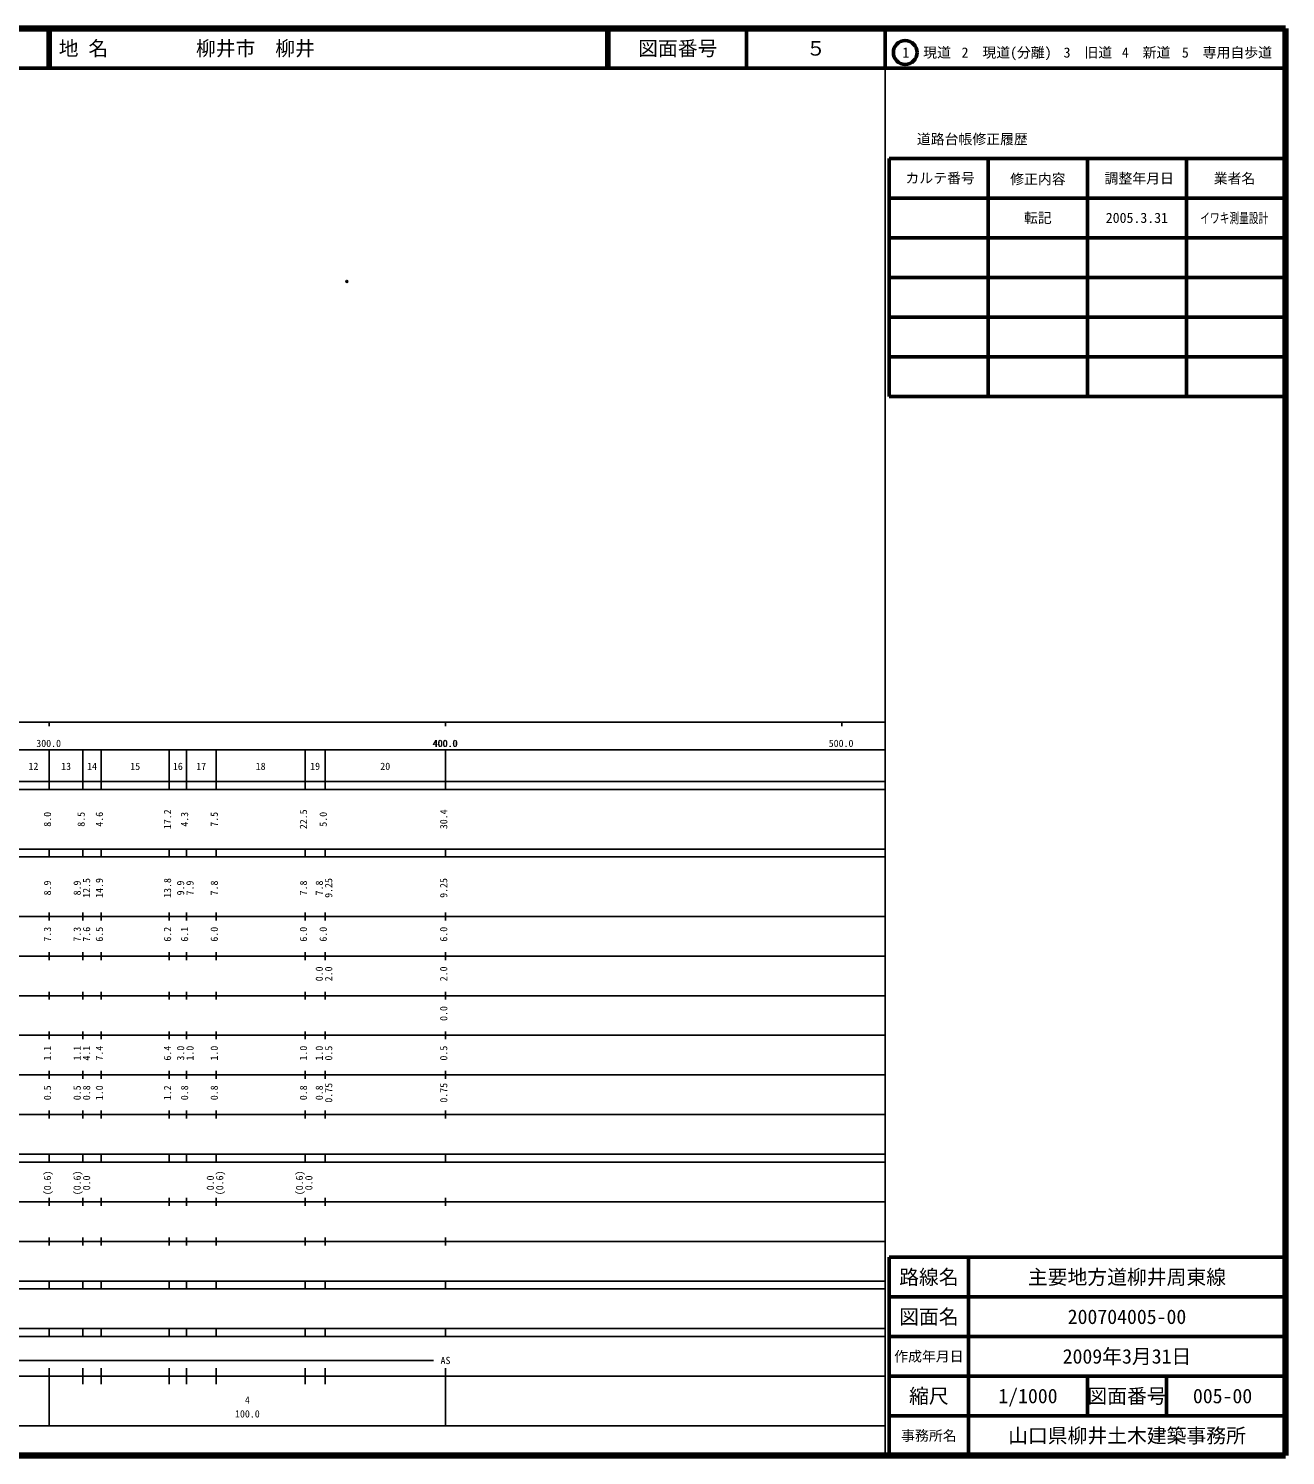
# Model space of a CAD drawing. Units: millimetres on the paper. Extents: x 40 to 680, y 20 to 380.
# Drawn here: x 362.8 to 680, y 20 to 380 of the extents above; entities that cross this region are included whole.
import ezdxf
from ezdxf.enums import TextEntityAlignment as Align

# ---------------------------------------------------------------- set-up
doc = ezdxf.new("R2010")
doc.units = ezdxf.units.MM
doc.header["$PDMODE"] = 32
doc.header["$PDSIZE"] = 0.5
doc.layers.add('M-OTRS', color=6, linetype='Continuous')
doc.layers.add('M-TTL-TXT', color=7, linetype='Continuous')
for name, color, linetype, lineweight in [('M-TTL', 2, 'Continuous', 140), ('M-TTL-BAND', 7, 'Continuous', 25), ('M-TTL-FRAM', 2, 'Continuous', 50), ('M-TTL-LINE', 7, 'Continuous', 50)]:
    doc.layers.add(name, color=color, linetype=linetype, lineweight=lineweight)
doc.styles.add('ＭＳ ゴシック', font='')
doc.styles.get('ＭＳ ゴシック').set_extended_font_data('MS Gothic')

msp = doc.modelspace()

# ---------------------------------------------------------------- linework, layer by layer
at = {"layer": 'M-OTRS'}
msp.add_point((443.122, 316.189), dxfattribs=at)
at = {"layer": 'M-TTL'}
for p, q in [((680, 380), (40, 380)), ((680, 20), (680, 380)), ((40, 20), (680, 20))]:
    msp.add_line(p, q, dxfattribs=at)
at = {"layer": 'M-TTL-BAND'}
for p, q in [((579, 20), (579, 370)), ((40, 205), (579, 205)), ((368, 205), (368, 204)), ((468, 205), (468, 204)), ((568, 205), (568, 204)), ((68, 198), (579, 198)), ((368, 188), (368, 198)), ((376.5, 188), (376.5, 198)), ((381.1, 188), (381.1, 198)), ((398.3, 188), (398.3, 198)), ((402.6, 188), (402.6, 198)), ((410.1, 188), (410.1, 198)), ((432.6, 188), (432.6, 198)), ((437.6, 188), (437.6, 198)), ((468, 188), (468, 198)), ((40, 190), (579, 190)), ((40, 188), (579, 188)), ((40, 173), (579, 173)), ((368, 171), (368, 173)), ((376.5, 171), (376.5, 173)), ((381.1, 171), (381.1, 173)), ((398.3, 171), (398.3, 173)), ((402.6, 171), (402.6, 173)), ((410.1, 171), (410.1, 173)), ((432.6, 171), (432.6, 173)), ((437.6, 171), (437.6, 173)), ((468, 171), (468, 173)), ((40, 171), (579, 171)), ((40, 156), (579, 156)), ((368, 155), (368, 157)), ((376.5, 155), (376.5, 157)), ((381.1, 155), (381.1, 157)), ((398.3, 155), (398.3, 157)), ((402.6, 155), (402.6, 157)), ((410.1, 155), (410.1, 157)), ((432.6, 155), (432.6, 157)), ((437.6, 155), (437.6, 157)), ((468, 155), (468, 157)), ((46, 146), (579, 146)), ((368, 145), (368, 147)), ((376.5, 145), (376.5, 147)), ((381.1, 145), (381.1, 147)), ((398.3, 145), (398.3, 147)), ((402.6, 145), (402.6, 147)), ((410.1, 145), (410.1, 147)), ((432.6, 145), (432.6, 147)), ((437.6, 145), (437.6, 147)), ((468, 145), (468, 147)), ((368, 135), (368, 137)), ((376.5, 135), (376.5, 137)), ((381.1, 135), (381.1, 137)), ((398.3, 135), (398.3, 137)), ((402.6, 135), (402.6, 137)), ((410.1, 135), (410.1, 137)), ((432.6, 135), (432.6, 137)), ((437.6, 135), (437.6, 137)), ((468, 135), (468, 137)), ((52, 136), (579, 136)), ((46, 126), (579, 126)), ((368, 125), (368, 127)), ((376.5, 125), (376.5, 127)), ((381.1, 125), (381.1, 127)), ((398.3, 125), (398.3, 127)), ((402.6, 125), (402.6, 127)), ((410.1, 125), (410.1, 127)), ((432.6, 125), (432.6, 127)), ((437.6, 125), (437.6, 127)), ((468, 125), (468, 127)), ((52, 116), (579, 116)), ((368, 115), (368, 117)), ((376.5, 115), (376.5, 117)), ((381.1, 115), (381.1, 117)), ((398.3, 115), (398.3, 117)), ((402.6, 115), (402.6, 117)), ((410.1, 115), (410.1, 117)), ((432.6, 115), (432.6, 117)), ((437.6, 115), (437.6, 117)), ((468, 115), (468, 117)), ((46, 106), (579, 106)), ((368, 105), (368, 107)), ((376.5, 105), (376.5, 107)), ((381.1, 105), (381.1, 107)), ((398.3, 105), (398.3, 107)), ((402.6, 105), (402.6, 107)), ((410.1, 105), (410.1, 107)), ((432.6, 105), (432.6, 107)), ((437.6, 105), (437.6, 107)), ((468, 105), (468, 107)), ((40, 96), (579, 96)), ((40, 94), (579, 94)), ((368, 94), (368, 96)), ((376.5, 94), (376.5, 96)), ((381.1, 94), (381.1, 96)), ((398.3, 94), (398.3, 96)), ((402.6, 94), (402.6, 96)), ((410.1, 94), (410.1, 96)), ((432.6, 94), (432.6, 96)), ((437.6, 94), (437.6, 96)), ((468, 94), (468, 96)), ((49, 84), (579, 84)), ((368, 83), (368, 85)), ((376.5, 83), (376.5, 85)), ((381.1, 83), (381.1, 85)), ((398.3, 83), (398.3, 85)), ((402.6, 83), (402.6, 85)), ((410.1, 83), (410.1, 85)), ((432.6, 83), (432.6, 85)), ((437.6, 83), (437.6, 85)), ((468, 83), (468, 85)), ((40, 74), (579, 74)), ((368, 73), (368, 75)), ((376.5, 73), (376.5, 75)), ((381.1, 73), (381.1, 75)), ((398.3, 73), (398.3, 75)), ((402.6, 73), (402.6, 75)), ((410.1, 73), (410.1, 75)), ((432.6, 73), (432.6, 75)), ((437.6, 73), (437.6, 75)), ((468, 73), (468, 75)), ((40, 64), (579, 64)), ((40, 62), (579, 62)), ((368, 62), (368, 64)), ((376.5, 62), (376.5, 64)), ((381.1, 62), (381.1, 64)), ((398.3, 62), (398.3, 64)), ((402.6, 62), (402.6, 64)), ((410.1, 62), (410.1, 64)), ((432.6, 62), (432.6, 64)), ((437.6, 62), (437.6, 64)), ((468, 62), (468, 64)), ((40, 52), (579, 52)), ((368, 50), (368, 52)), ((376.5, 50), (376.5, 52)), ((381.1, 50), (381.1, 52)), ((398.3, 50), (398.3, 52)), ((402.6, 50), (402.6, 52)), ((410.1, 50), (410.1, 52)), ((432.6, 50), (432.6, 52)), ((437.6, 50), (437.6, 52)), ((468, 50), (468, 52)), ((40, 50), (579, 50)), ((71, 44), (465, 44)), ((40, 40), (579, 40)), ((368, 27.5), (368, 42)), ((376.5, 38), (376.5, 42)), ((381.1, 38), (381.1, 42)), ((398.3, 38), (398.3, 42)), ((402.6, 38), (402.6, 42)), ((410.1, 38), (410.1, 42)), ((432.6, 38), (432.6, 42)), ((437.6, 38), (437.6, 42)), ((468, 27.5), (468, 42)), ((68, 27.5), (579, 27.5))]:
    msp.add_line(p, q, dxfattribs=at)
at = {"layer": 'M-TTL-FRAM'}
for p, q in [((580, 347.197), (580, 287.197)), ((580, 347.197), (680, 347.197)), ((580, 287.197), (680, 287.197)), ((680, 70), (580, 70)), ((580, 70), (580, 20))]:
    msp.add_line(p, q, dxfattribs=at)
at = {"layer": 'M-TTL-LINE'}
for p, q in [((367.75, 380), (367.75, 370)), ((368.25, 380), (368.25, 370)), ((508.747, 380), (508.747, 370)), ((509.247, 380), (509.247, 370)), ((543.997, 380), (543.997, 370)), ((579, 380), (579, 370)), ((40, 370), (680, 370)), ((605, 347.197), (605, 287.197)), ((630, 347.197), (630, 287.197)), ((655, 347.197), (655, 287.197)), ((580, 337.197), (680, 337.197)), ((580, 327.197), (680, 327.197)), ((580, 317.197), (680, 317.197)), ((580, 307.197), (680, 307.197)), ((580, 297.197), (680, 297.197)), ((600, 70), (600, 20)), ((680, 60), (580, 60)), ((680, 50), (580, 50)), ((680, 40), (580, 40)), ((630, 40), (630, 30)), ((650, 40), (650, 30)), ((680, 30), (580, 30))]:
    msp.add_line(p, q, dxfattribs=at)
msp.add_circle((584.031, 373.958), 3, dxfattribs=at)

# ---------------------------------------------------------------- texts
at = {"layer": 'M-TTL-BAND', "style": 'ＭＳ ゴシック'}
for s, p in [('300.0', (367.844, 198.195)), ('400.0', (467.844, 198.195)), ('400.0', (468, 198.195)), ('400.0', (468, 198.195)), ('500.0', (567.844, 198.195)), ('12', (364, 192.405)), ('13', (372.25, 192.405)), ('14', (378.8, 192.405)), ('15', (389.7, 192.405)), ('16', (400.45, 192.405)), ('17', (406.35, 192.405)), ('18', (421.35, 192.405)), ('19', (435.1, 192.405)), ('20', (452.8, 192.405)), ('AS', (468, 42.5)), ('4', (418, 32.523)), ('100.0', (418, 29.033))]:
    msp.add_text(s, height=1.833, dxfattribs=at).set_placement(p, align=Align.BOTTOM_CENTER)
for s, p in [('8.0', (369, 180.5)), ('8.5', (377.5, 180.5)), ('4.6', (382.1, 180.5)), ('17.2', (399.3, 180.5)), ('4.3', (403.6, 180.5)), ('7.5', (411.1, 180.5)), ('22.5', (433.6, 180.5)), ('5.0', (438.6, 180.5)), ('30.4', (469, 180.5)), ('8.9', (369, 163.174)), ('8.9', (376.5, 163.174)), ('12.5', (378.87, 163.174)), ('14.9', (382.1, 163.174)), ('13.8', (399.3, 163.174)), ('9.9', (402.6, 163.174)), ('7.9', (404.97, 163.174)), ('7.8', (411.1, 163.174)), ('7.8', (433.6, 163.174)), ('7.8', (437.6, 163.174)), ('9.25', (439.97, 163.174)), ('9.25', (469, 163.174)), ('7.3', (369, 151.5)), ('7.3', (376.5, 151.5)), ('7.6', (378.87, 151.5)), ('6.5', (382.1, 151.5)), ('6.2', (399.3, 151.5)), ('6.1', (403.6, 151.5)), ('6.0', (411.1, 151.5)), ('6.0', (433.6, 151.5)), ('6.0', (438.6, 151.5)), ('6.0', (469, 151.5)), ('0.0', (437.6, 141.5)), ('2.0', (439.97, 141.5)), ('2.0', (469, 141.5)), ('0.0', (469, 131.5)), ('1.1', (369, 121.5)), ('1.1', (376.5, 121.5)), ('4.1', (378.87, 121.5)), ('7.4', (382.1, 121.5)), ('6.4', (399.3, 121.5)), ('3.0', (402.6, 121.5)), ('1.0', (404.97, 121.5)), ('1.0', (411.1, 121.5)), ('1.0', (433.6, 121.5)), ('1.0', (437.6, 121.5)), ('0.5', (439.97, 121.5)), ('0.5', (469, 121.5)), ('0.5', (369, 111.5)), ('0.5', (376.5, 111.5)), ('0.8', (378.87, 111.5)), ('1.0', (382.1, 111.5)), ('1.2', (399.3, 111.5)), ('0.8', (403.6, 111.5)), ('0.8', (411.1, 111.5)), ('0.8', (433.6, 111.5)), ('0.8', (437.6, 111.5)), ('0.75', (439.97, 111.5)), ('0.75', (469, 111.5)), ('(0.6)', (369, 88.764)), ('(0.6)', (376.5, 88.764)), ('0.0', (378.87, 88.764)), ('0.0', (410.1, 88.764)), ('(0.6)', (412.47, 88.764)), ('(0.6)', (432.6, 88.764)), ('0.0', (434.97, 88.764))]:
    msp.add_text(s, height=1.833, rotation=90, dxfattribs=at).set_placement(p, align=Align.BOTTOM_CENTER)
at = {"layer": 'M-TTL-TXT', "style": 'ＭＳ ゴシック'}
for s, p in [('地 名', (370.38, 375)), ('柳井市\u3000柳井', (405.024, 375))]:
    msp.add_text(s, height=3.666, dxfattribs=at).set_placement(p, align=Align.MIDDLE_LEFT)
for s, height, p in [('図面番号', 3.666, (526.622, 375)), ('５', 3.666, (561.497, 375)), ('1\u3000現道', 2.566, (589.448, 373.958)), ('2\u3000現道(分離)', 2.566, (609.619, 373.958)), ('3\u3000旧道', 2.566, (630.121, 373.958)), ('4\u3000新道', 2.566, (644.824, 373.958)), ('5\u3000専用自歩道', 2.566, (665.228, 373.958)), ('道路台帳修正履歴', 2.566, (600.968, 352.113)), ('カルテ番号', 2.566, (592.839, 342.277)), ('修正内容', 2.566, (617.509, 342.023)), ('調整年月日', 2.566, (643.089, 342.197)), ('業者名', 2.566, (667.134, 342.197)), ('転記', 2.566, (617.5, 332.245)), ('2005.3.31', 2.566, (642.5, 332.245)), ('路線名', 3.666, (590, 65)), ('路線名', 3.666, (590, 65)), ('主要地方道柳井周東線', 3.666, (640, 65)), ('図面名', 3.666, (590, 55)), ('図面名', 3.666, (590, 55)), ('200704005-00', 3.666, (640, 55)), ('2009年3月31日', 3.666, (640, 45)), ('作成年月日', 2.566, (590, 45)), ('作成年月日', 2.566, (590, 45)), ('縮尺', 3.666, (590, 35)), ('縮尺', 3.666, (590, 35)), ('1/1000', 3.666, (615, 35)), ('図面番号', 3.666, (640, 35)), ('図面番号', 3.666, (640, 35)), ('005-00', 3.666, (664.125, 35)), ('事務所名', 2.566, (590, 25)), ('事務所名', 2.566, (590, 25)), ('山口県柳井土木建築事務所', 3.666, (640, 25))]:
    msp.add_text(s, height=height, dxfattribs=at).set_placement(p, align=Align.MIDDLE_CENTER)
at = {"layer": 'M-TTL-TXT', "style": 'ＭＳ ゴシック', "width": 0.7}
msp.add_text('イワキ測量設計', height=2.566, dxfattribs=at).set_placement((667.077, 332.189), align=Align.MIDDLE_CENTER)

doc.saveas('drawing.dxf')
